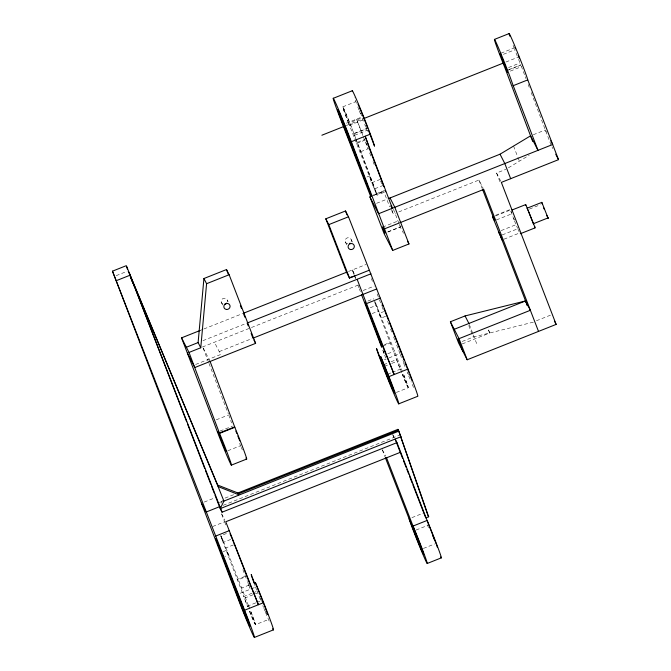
<?xml version="1.0" encoding="UTF-8"?>
<svg xmlns="http://www.w3.org/2000/svg" width="671" height="671" viewBox="0 0 671 671"><rect width="100%" height="100%" fill="white"/><g stroke="black" fill="none" stroke-linecap="round" stroke-linejoin="round"><path stroke-width="0.5" stroke-dasharray="3.35 2.52" d="M462.227 343.938L489.713 333.009L488.102 328.723M360.763 151.696L368.345 148.635M366.928 176.993L369.578 175.945L371.432 180.642L367.909 182.042M371.432 180.642L369.578 175.945M383.711 192.502L377.085 195.135L376.196 192.317M514.095 219.811L510.329 210.04L510.581 209.344M221.053 503.292L223.233 498.821M373.613 195.462L383.737 191.436L384.324 190.572L371.432 195.697M508.408 167.8L529.209 155.202M392.032 205.569L389.574 206.559L383.737 191.436M342.806 106.832L355.638 101.732M500.969 53.194L513.818 48.086M503.384 54.326L515.311 49.579M346.387 123.162L361.736 117.056A30.17 0.939 68.3 0 0 363.934 122.558M349.524 125.351L348.626 123.154L362.374 117.685M346.253 125.536L362.29 119.161M505.909 62.042L518.482 57.043M363.229 119.841L349.482 125.309L372.808 185.129M508.559 67.511L519.572 63.133M508.803 69.616L520.738 64.869M507.117 70.556L520.889 65.087L519.681 62.126A25.305 0.788 68.3 0 1 517.928 57.765M510.304 71.109L521.317 66.731M353.902 133.529L366.735 128.429M355.655 138.201L353.978 133.739L366.811 128.639M354.556 135.316L367.389 130.216M367.314 145.833L365.083 140.088L356.561 143.477L356.301 142.806L364.814 139.417M116.133 275.672L127.18 271.285M380.373 179.342L371.851 182.73L374.72 189.91M383.401 185.33L374.879 188.719L356.016 139.157M373.462 195.328L384.508 190.933M533.311 134.737L545.246 129.989L547.083 133.579M376.548 203.321L387.586 198.926M499.887 181.631L496.574 173.034L505.875 169.335M398.767 211.927L478.943 180.046L483.296 188.543M382.629 227.117L398.876 220.65M387.821 231.847L401.199 226.53M387.905 232.04L400.335 227.1L403.514 233.315M199.992 330.526L202.91 329.369M203.875 328.983L242.692 313.542M348.467 271.487L366.156 264.449M495.735 215.248L509.65 209.713M495.483 215.945L510.329 210.04M496.465 219.903L511.31 214.007M529.402 209.092L540.423 204.705M202.919 340.667L246.165 323.422M358.188 285.083L200.025 347.964M501.136 230.598L515.982 224.693L517.618 228.366M502.235 234.925L517.081 229.029M363.128 290.493L374.175 286.098M219.207 351.596L252.002 338.561M503.887 239.22L519.664 232.946M195.58 364.487L220.692 354.498L214.426 342.244M367.934 301.044L373.613 298.788L373.856 299.174M370.258 307.754L375.945 305.498M372.128 313.558L378.754 310.925M385.582 316.309L381.178 318.062L380.138 315.647L379.316 313.365L383.72 311.612M384.374 344.709L390.052 342.453M382.722 346.085L390.287 343.074M216.288 419.811L227.737 415.257M387.821 353.726L394.447 351.092L394.254 350.656M384.399 359.723L386.135 359.035M388.903 357.937L399.941 353.542L395.462 341.816M383.753 364.655L387.419 363.196M391.084 361.736L396.586 359.555L397.207 361.241A18.696 0.587 68.3 0 0 401.627 372.581M220.063 431.05L232.468 426.11M384.374 366.341L388.039 364.881M391.705 363.43L397.207 361.241M462.218 341.447L473.206 337.077L533.73 322.055M387.603 374.242L391.268 372.782M392.191 372.413L401.35 368.773L375.886 303.762M536.423 320.763L551.26 314.858M227.855 450.744L240.26 445.812M396.326 392.46L408.245 387.721A18.696 0.587 68.3 0 0 403.934 375.324L402.868 372.648M204.227 502.059L214.359 498.033M225.062 498.092L234.246 494.443M219.4 502.52L222.311 501.363M223.191 505.313L400.075 434.967M212.632 526.542L224.6 521.786L221.497 513.751M221.774 538.771L220.801 535.752L228.375 532.74M230.707 539.45L223.133 542.462L243.917 596.821M233.516 544.886L225.942 547.897L224.03 543.049M222.982 551.738L226.504 550.329L227.553 552.753L228.366 555.034L224.844 556.435M244.814 576.406L237.249 579.417L237.484 580.038L245.997 576.649M411.91 517.643L423.191 513.164M249.209 585.053L241.635 588.064L241.443 587.628M240.243 593.256L250.367 589.222M251.239 588.878L255.592 587.15A30.17 0.939 68.3 0 1 254.141 583.216M252.028 593.239L243.774 596.519L246.064 602.516A18.058 0.562 68.3 0 0 247.758 606.844A18.696 0.587 68.3 0 1 244.395 598.205L257.228 593.105M252.942 592.879L257.521 591.05M416.104 530.023L427.385 525.536M249.1 607.121L248.547 605.737L255.877 602.826M256.792 602.457L260.457 601.006M423.393 548.45L434.674 543.963M249.537 611.34A18.696 0.587 68.3 0 0 255.433 624.684L268.266 619.585M391.713 210.719L393.424 214.049L395.873 213.084M379.316 313.365L381.178 318.062M220.801 535.752L221.724 537.664M221.271 536.716L221.036 536.347L221.296 537.412M489.713 333.009L487.834 328.496M376.599 194.104L377.085 195.135M392.812 434.632L394.204 437.299M382.403 449.796L385.64 456.028M221.615 513.743L224.835 519.983M551.998 146.907L552.938 148.727M496.574 173.034L501.354 182.386M351.168 239.564L352.443 242.063M345.297 241.904L346.999 245.225M354.087 274.649L352.342 269.943L354.674 274.489M227.226 300.096L228.115 301.824M221.355 302.428L222.68 305.028M210.107 361.451L202.676 346.924L208.614 362.441M376.121 193.089L376.808 194.665M518.02 229.281L519.253 232.032M221.531 537.161L222.369 539.132M400.755 225.573L400.973 226.068M356.301 142.806L356.494 143.258M375.45 191.571L376.305 193.584M375.03 301.757L375.978 304.047M222.227 538.729L223.166 541.019M375.592 191.965L373.739 187.452M223.074 540.734L224.064 543.191M376.834 306.085L377.823 308.551M401.325 368.748L402.214 370.979M248.513 605.72L251.13 612.288A18.696 0.587 68.3 0 1 255.433 624.684M359.27 110.732L360.612 114.171M348.66 123.187L346.982 118.884A18.058 0.562 68.3 0 1 343.518 108.257A18.058 0.562 68.3 0 1 352.334 129.469L353.978 133.739M225.884 547.796L248.547 605.737M365.502 125.67L367.398 130.535M362.902 135.55L356.511 119.136A30.17 0.939 68.3 0 0 363.028 135.19M363.271 136.515L368.161 149.063M369.662 152.921L371.541 157.752M373.042 161.61L374.921 166.442M380.566 180.918L381.69 183.812M382.319 449.88L384.961 456.666M513.718 218.327L514.296 219.811M392.72 434.691L393.835 437.559M551.067 145.087L530.702 91.239M513.55 146.068L517.551 156.444M517.911 157.391L519.371 161.166M514.472 220.784L515.982 224.693M478.943 180.046L482.264 188.643M469.272 324.42L472.98 334.024M473.349 334.98L477.047 344.584M468.769 325.544L473.206 337.077M393.474 209.318L398.893 223.359M399.253 224.29L400.335 227.1M391.604 209.327L393.424 214.049M352.342 269.943L354.171 274.674M354.54 275.622L355.63 278.457M208.991 363.405L228.325 413.906M402.969 360.327L404.16 363.447M400.285 354.439L401.879 358.616M377.161 293.923L379.031 298.805M379.4 299.786L381.648 305.649M382.017 306.63L383.141 309.557M387.62 321.292L389.113 325.2M390.606 329.109L391.73 332.036M393.592 336.926L395.093 340.834M375.106 303.3L398.876 365.544A18.058 0.562 68.3 0 0 400.562 369.872M382.78 350.237L384.273 354.145M384.642 355.127L385.766 358.054M255.592 587.15L256.616 589.826M256.926 590.631L258.142 593.827A30.17 0.939 68.3 0 0 260.969 601.057M224.6 521.786L226.463 526.668M242.894 569.679L247.381 581.405M247.75 582.386L249.998 588.249M222.294 540.264L223.242 542.696M375.701 190.883L353.776 133.277M521.25 66.052L524.89 75.739M525.25 76.712L525.98 78.65M528.161 84.462L529.251 87.364M371.382 278.574L372.43 281.392M354.439 275.588L355.487 278.415M357.928 284.999L358.977 287.825M359.32 288.765L360.369 291.591M374.393 301.371L375.248 303.611M221.589 538.343L222.436 540.574M375.559 190.556L376.867 194.145M228.694 414.879L229.859 418.243A25.305 0.788 68.3 0 0 231.587 422.948M511.134 211.222L511.654 212.757M228.366 555.034L226.504 550.329M408.245 387.721A18.696 0.587 68.3 0 1 402.348 374.368M403.85 375.156A18.058 0.562 68.3 0 1 407.926 387.033A18.058 0.562 68.3 0 1 401.266 371.625M384.047 353.357A30.17 0.939 68.3 0 1 383.074 350.589M413.562 387.502A30.17 0.939 68.3 0 1 411.046 381.573M410.023 379.09A30.17 0.939 68.3 0 1 407.146 372.028M404.957 366.542A30.17 0.939 68.3 0 1 402.826 361.099M347.704 243.749A3.162 3.003 -27.1 0 1 345.288 239.824A3.162 3.003 -27.1 0 1 349.784 238.037A3.162 3.003 -27.1 0 1 350.639 242.575M408.622 374.636A18.058 0.562 68.3 0 1 407.943 372.975M517.232 56.012A25.305 0.788 68.3 0 1 514.867 49.973M514.129 48.044A25.305 0.788 68.3 0 1 513.08 45.276M348.626 123.154A18.696 0.587 68.3 0 1 342.998 107.117A18.696 0.587 68.3 0 1 352.426 129.662M367.49 131.273A30.17 0.939 68.3 0 1 364.655 124.361M358.935 109.868A30.17 0.939 68.3 0 1 357.811 106.949M356.435 103.284A30.17 0.939 68.3 0 1 354.405 97.748M242.332 449.897A25.305 0.788 68.3 0 1 241.25 447.331M240.881 446.441A25.305 0.788 68.3 0 1 239.312 442.65M222.973 304.072A3.162 3.003 -27.1 0 1 221.346 300.356A3.162 3.003 -27.1 0 1 225.087 298.293A3.162 3.003 -27.1 0 1 227.377 301.656M361.661 115.882A18.696 0.587 68.3 0 1 360.637 113.231M428.484 527.649A25.305 0.788 68.3 0 1 427.377 524.772M266.58 613.78A18.696 0.587 68.3 0 1 265.439 611.088M261.472 601.359A18.696 0.587 68.3 0 1 259.719 596.88M269.214 621.111A30.17 0.939 68.3 0 1 265.322 611.843M264.97 610.971A30.17 0.939 68.3 0 1 263.888 608.337M263.527 607.448A30.17 0.939 68.3 0 1 262.797 605.636M249.989 588.207A30.17 0.939 68.3 0 1 248.278 583.552M251.038 612.12A18.058 0.562 68.3 0 1 255.198 624.097A18.058 0.562 68.3 0 1 249.503 611.197"/><path stroke-width="1.01" d="M199.992 330.526L181.556 337.857L189.012 352.434L200.763 347.763L198.113 342.579L203.925 278.524L226.488 269.557L229.138 274.733L255.617 343.359L194.833 367.523L187.394 352.988M200.763 347.763L206.584 283.707L203.925 278.524M385.607 191.747L385.389 190.757M502.034 239.958L492.699 217.052L492.959 216.356M425.733 517.937L428.677 516.771L398.817 431.126L223.904 501.103L220.214 508.643L222.059 512.199L396.964 442.642L435.437 541.983A15.609 0.486 68.3 0 1 436.192 544.013M392.711 250.426L384.089 233.567L369.931 196.93L370.518 196.058L339.895 117.442A30.17 0.939 68.3 0 1 334.116 99.677A30.17 0.939 68.3 0 1 348.845 135.123L392.711 250.426L408.966 243.959L394.816 207.297L390.036 197.953M388.408 198.608L500.038 154.196L530.56 135.836L504.986 67.972A25.305 0.788 68.3 0 1 494.636 40.453A25.305 0.788 68.3 0 1 501.011 53.89A25.305 0.788 68.3 0 1 512.476 83.741L537.991 150.346L378.561 213.755L369.931 196.93M333.311 98.293L352.342 90.719M494.502 39.388L509.188 33.55M321.87 135.232L344.366 126.282M364.202 118.398L503.971 62.814M351.344 141.707L370.375 134.141L367.876 127.557A30.17 0.939 68.3 0 0 352.292 91.248M513.072 85.737L527.758 79.891L527.163 77.903A25.305 0.788 68.3 0 0 514.925 46.182A25.305 0.788 68.3 0 0 509.809 36.184M112.476 271.168L247.423 617.446A30.17 0.939 68.3 0 1 253.646 636.293A30.17 0.939 68.3 0 1 239.102 601.401L112.476 271.168L126.282 265.674L126.844 266.764L222.059 512.199M116.477 280.612L130.283 275.118L128.715 272.099M369.125 270.27L349.507 278.071L346.53 272.258L325.812 218.805L345.515 210.971L348.492 216.783L410.803 376.272A30.17 0.939 68.3 0 1 417.756 396.276L398.717 403.85M325.812 218.805L328.79 224.626L348.492 216.783M206.584 283.707L229.138 274.733M384.408 228.895L483.732 189.398L538.519 331.407M527.758 79.891L558.524 159.656L501.354 182.386L556.142 324.403L467.184 359.765L458.553 342.906L450.4 321.77L465.062 315.94L525.586 300.927L527.431 305.733M243.665 313.156L346.53 272.258M511.847 210.065L525.728 204.588L534.267 225.573L534.988 227.905L520.302 233.743M349.323 277.71L355.32 275.764M546.714 215.341L548.215 218.436L541.832 202.374L527.07 208.211L527.44 208.765M186.362 347.251L198.113 342.579M370.937 273.81L247.129 323.036L248.22 325.88M533.529 224.273L533.386 223.728L548.073 217.89M376.767 288.933L252.967 338.176L251.139 333.445M535.039 226.873L534.452 227.108L534.988 227.905M381.774 346.454L365.091 302.168L385.926 354.481A30.17 0.939 68.3 0 1 394.171 374.535L366.509 303.594L380.306 298.109M454.242 329.293L525.586 300.927M181.556 337.857L214.586 424.315A25.305 0.788 68.3 0 0 230.698 464.08A25.305 0.788 68.3 0 0 220.86 436.569L219.392 432.98L234.665 426.907L210.107 361.451M219.551 433.382L234.816 427.31L234.665 426.907M450.4 321.77L459.031 338.654L530.367 310.287L525.485 300.742M388.945 376.616L391.772 383.846A30.17 0.939 68.3 0 1 397.995 402.684A30.17 0.939 68.3 0 1 383.451 367.792L380.91 361.115A30.17 0.939 68.3 0 1 376.54 348.534L383.46 366.71A18.696 0.587 68.3 0 0 393.659 391.671A18.696 0.587 68.3 0 0 390.186 380.793L380.7 356.561A30.17 0.939 68.3 0 1 388.945 376.616L407.976 369.042M231.344 465.146L246.618 459.073M134.225 286.24L129.335 273.55L217.463 484.982L237.92 492.984L397.92 429.356L398.817 431.126M238.373 493.873L398.373 430.245M219.887 506.563L206.081 512.057L201.468 503.158M400.662 452.204L225.758 521.761L258.402 604.73A30.17 0.939 68.3 0 0 252.665 590.606M215.399 536.171L229.205 530.686M244.596 610.216L263.628 602.65L266.454 609.872A30.17 0.939 68.3 0 1 272.686 628.719M427.184 563.489L441.283 557.878M254.368 637.45L273.407 629.876M460.256 344.558L458.008 338.821L462.864 351.336M514.825 47.716L515.16 48.354M492.699 217.052L494.611 220.642L482.634 189.599M396.964 442.642L395.11 439.069L402.667 458.545M391.067 205.72L392.376 208.262L365.15 136.221A30.17 0.939 68.3 0 1 368.589 145.859M217.463 484.982L223.904 501.103M550.748 140.742L552.678 144.508L537.991 150.346L530.56 135.836L532.732 141.472M555.731 154.187L558.524 159.656M500.038 154.196L504.81 163.539L510.665 178.687M554.372 320.931L556.142 324.403M498.352 231.705L500.381 235.664L527.339 305.54M465.062 315.94L468.903 323.456M407.599 241.3L408.966 243.959M427.771 515.001L428.677 516.771M253.848 339.903L255.617 343.359M237.92 492.984L238.826 494.762L218.327 486.668L129.394 273.407L186.672 421.774M230.052 533.772L232.225 538.888M527.926 209.822L533.386 223.728M234.816 427.31L236.125 430.497A25.305 0.788 68.3 0 1 245.972 458.008M235.831 431.034L236.821 433.449M382.16 304.114L383.082 306.429M385.397 313.063L385.649 313.676M406.911 367.389L408.807 372.212M263.124 602.348L255.383 582.596A30.17 0.939 68.3 0 1 263.628 602.65M232.543 539.66L233.533 542.126M518.331 55.81L519.312 58.268M383.98 308.727L388.509 320.31M389.641 323.204L403.967 359.891M405.099 362.785L406.609 366.643M432.459 534.779L433.391 537.152M237.844 436.016L238.834 438.549M263.208 602.575L264.877 606.827A18.696 0.587 68.3 0 1 266.454 610.962M233.844 542.923L250.157 584.676A30.17 0.939 68.3 0 1 252.288 589.7M403.43 460.491L406.072 467.301M406.827 469.255L408.723 474.12M409.478 476.066L412.12 482.885M412.883 484.831L425.355 516.964M385.339 457.639L415.718 535.835A15.609 0.486 68.3 0 0 423.242 553.885A15.609 0.486 68.3 0 0 420.021 544.131L386.563 457.815M543.753 207.993L544.206 209.159M328.79 224.626L349.507 278.071M459.031 338.654L467.184 359.765M345.515 210.971L347.016 214.863M357.131 279.295L366.509 303.594M397.92 429.356L400.981 436.729L220.214 508.643L214.938 494.98M226.488 269.557L228.366 274.422M240.369 305.54L241.501 308.45M243.749 314.288L244.873 317.207M189.012 352.434L219.392 432.98M187.427 423.728L204.764 468.626M205.519 470.581L210.795 484.244M211.55 486.19L214.183 493.026M130.359 276.779L132.237 281.669M368.673 130.811L374.519 146.177A30.17 0.939 68.3 0 0 370.375 134.141M361.484 294.527L381.656 347.301M254.561 583.3L251.231 574.569A30.17 0.939 68.3 0 0 251.675 576.112M366.173 124.194L367.725 128.27M383.946 186.773L369.293 148.257A30.17 0.939 68.3 0 0 368.907 146.857M433.667 537.882L434.221 539.333M239.136 439.329L239.723 440.881M127.431 269.163L126.492 266.555M400.419 435.949L427.427 514.011M542.26 203.976L541.757 202.374M409.092 518.767L409.251 519.295A25.305 0.788 68.3 0 0 421.564 551.159A25.305 0.788 68.3 0 0 426.488 560.671A25.305 0.788 68.3 0 0 414.175 528.807L413.017 526.064L427.117 520.453L428.274 523.204A25.305 0.788 68.3 0 1 438.524 549.213A25.305 0.788 68.3 0 1 440.679 556.913M525.611 204.588L525.821 205.385M350.036 243.137A3.162 3.003 -27.1 0 1 349.314 243.539M409.771 374.703A18.058 0.562 68.3 0 1 410.66 377.052M411.004 377.958A18.058 0.562 68.3 0 1 411.91 380.449M357.987 104.206A18.696 0.587 68.3 0 1 358.935 106.353M359.287 107.175A18.696 0.587 68.3 0 1 362.273 114.33M362.634 115.211A18.696 0.587 68.3 0 1 364.437 119.74M364.798 120.637A18.696 0.587 68.3 0 1 365.846 123.33M226.697 303.107A3.162 3.003 -27.1 0 1 224.575 304.273M266.806 611.91A18.696 0.587 68.3 0 1 267.746 614.485M254.141 583.216A30.17 0.939 68.3 0 1 252.019 577.177M436.519 544.919A15.609 0.486 68.3 0 1 437.291 547.142M218.15 431.805L225.942 451.508L218.15 431.805M382.629 227.117L384.953 232.988L382.629 227.117M414.225 530.769L421.514 549.197L414.225 530.769M364.286 178.05L366.14 182.738L364.286 178.05M371.583 196.486L341.69 120.99A18.058 0.562 68.3 0 1 338.234 110.354A18.058 0.562 68.3 0 1 347.05 131.575L371.583 196.486M500.138 53.554L507.544 72.208L500.138 53.554M215.978 538.821L215.752 538.452L240.772 604.621A18.058 0.562 68.3 0 0 249.478 625.506A18.058 0.562 68.3 0 0 245.754 614.225L215.978 538.821M221.279 552.535L223.082 557.14L221.279 552.535M350.673 249.562A3.162 3.003 -27.1 0 0 354.145 245.385A3.162 3.003 -27.1 0 0 348.803 244.705A3.162 3.003 -27.1 0 0 350.673 249.562M226.412 309.465A3.162 3.003 -27.1 0 0 229.885 305.288A3.162 3.003 -27.1 0 0 224.542 304.617A3.162 3.003 -27.1 0 0 226.412 309.465"/></g></svg>
